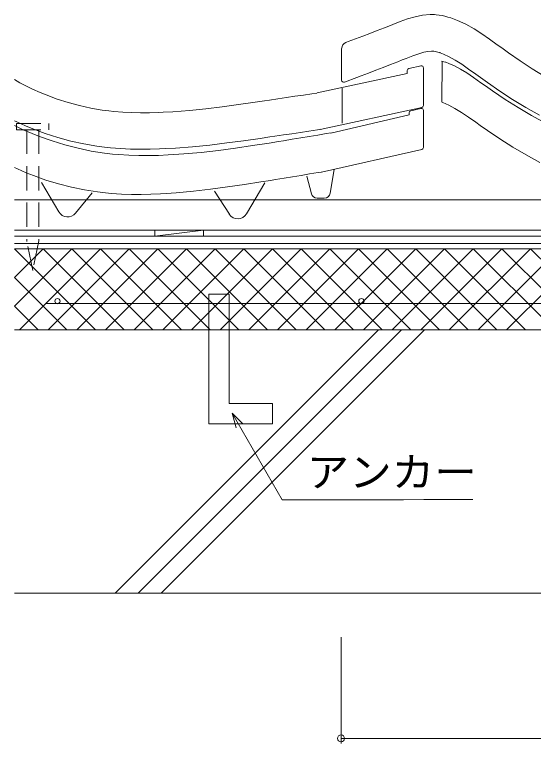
# Model space of a CAD drawing. Units: millimetres, scale not verified. Extents: x -652 to 737, y -392 to 392.
# Drawn here: x -652 to -395.9, y -280.5 to 79.1 of the extents above; entities that cross this region are included whole.
import ezdxf
from ezdxf.enums import TextEntityAlignment as Align

# ---------------------------------------------------------------- set-up
doc = ezdxf.new("R2010")
doc.units = ezdxf.units.MM
doc.header["$LTSCALE"] = 10
doc.linetypes.add('DASHED1', pattern=[1.8, 1.2, -0.6])
doc.linetypes.add('DASHED3', pattern=[4, 3, -1])
for name, color, linetype, lineweight in [('0-0_LAYER001', 4, 'Continuous', 18), ('0-1_LAYER003', 7, 'Continuous', 18), ('0-2_LAYER004', 2, 'Continuous', 18)]:
    doc.layers.add(name, color=color, linetype=linetype, lineweight=lineweight)
doc.styles.add('2', font='')
doc.styles.get('2').set_extended_font_data('2')

msp = doc.modelspace()

# ---------------------------------------------------------------- linework, layer by layer
at = {"layer": '0-0_LAYER001'}
for p, q in [((-488.51, 65.26), (-488.08, 65.43)), ((-490.55, 46.69), (-490.55, 62.41)), ((-441.35, 56.13), (-441.31, 56.13)), ((-441.31, 56.13), (-440.73, 56.01)), ((-440.99, 56.04), (-441.16, 35.86)), ((-440.73, 56.01), (-440.07, 55.84)), ((-440.07, 55.84), (-439.28, 55.62)), ((-439.28, 55.62), (-439.1, 55.56)), ((-439.1, 55.56), (-437.64, 55.03)), ((-437.64, 55.03), (-434.81, 53.76)), ((-458.19, 51.54), (-458.19, 50.09)), ((-451.39, 53.77), (-457.39, 52.52)), ((-450.19, 52.79), (-450.19, 34.21)), ((-434.81, 53.76), (-431.94, 52.2)), ((-431.94, 52.2), (-428.83, 50.28)), ((-502.64, 40.44), (-458.19, 50.09)), ((-489.19, 45.76), (-483.02, 48.09)), ((-428.83, 50.28), (-425.46, 48.01)), ((-425.46, 48.01), (-421.83, 45.47)), ((-421.83, 45.47), (-419.6, 43.9)), ((-419.6, 43.9), (-416.06, 41.43)), ((-490.37, 25.55), (-490.37, 42.75)), ((-416.06, 41.43), (-409.88, 37.27)), ((-441.32, 35.99), (-440.57, 35.72)), ((-409.88, 37.27), (-403.47, 33.19)), ((-450.98, 33.23), (-501.11, 22.35)), ((-451.41, 32.72), (-456.45, 31.59)), ((-440.57, 35.72), (-437.6, 34.39)), ((-437.6, 34.39), (-434.62, 32.77)), ((-434.62, 32.77), (-431.42, 30.8)), ((-403.47, 33.19), (-396.83, 29.26)), ((-495.9, 20.6), (-457.23, 29.65)), ((-457.23, 30.61), (-457.23, 29.65)), ((-450.19, 13.47), (-450.19, 31.75)), ((-431.42, 30.8), (-428.01, 28.5)), ((-396.83, 29.26), (-389.94, 25.53)), ((-428.01, 28.5), (-424.37, 25.95)), ((-424.37, 25.95), (-422.14, 24.37)), ((-651.97, 24.36), (-647.69, 22.29)), ((-647.69, 22.29), (-643.33, 20.4)), ((-422.14, 24.37), (-418.61, 21.92)), ((-418.61, 21.92), (-412.46, 17.78)), ((-643.33, 20.4), (-639.64, 18.93)), ((-639.64, 18.93), (-633.47, 16.73)), ((-514.98, 17.56), (-510.77, 18.26)), ((-510.77, 18.26), (-506.57, 18.95)), ((-506.57, 18.95), (-502.38, 19.65)), ((-502.38, 19.65), (-498.19, 20.34)), ((-498.19, 20.34), (-495.76, 20.75)), ((-633.47, 16.73), (-627.11, 14.77)), ((-627.11, 14.77), (-620.65, 13.12)), ((-542.88, 13.21), (-534.57, 14.43)), ((-534.57, 14.43), (-526.37, 15.72)), ((-526.37, 15.72), (-521.64, 16.48)), ((-521.64, 16.48), (-519.18, 16.88)), ((-519.18, 16.88), (-514.98, 17.56)), ((-412.46, 17.78), (-406.1, 13.73)), ((-620.65, 13.12), (-614.1, 11.77)), ((-614.1, 11.77), (-607.58, 10.74)), ((-568.36, 10.34), (-559.8, 11.12)), ((-559.8, 11.12), (-551.29, 12.1)), ((-551.29, 12.1), (-542.88, 13.21)), ((-450.97, 12.49), (-500.55, 1.42)), ((-406.1, 13.73), (-399.53, 9.84)), ((-607.58, 10.74), (-603.66, 10.28)), ((-603.66, 10.28), (-600.6, 10)), ((-600.6, 10), (-595.65, 9.68)), ((-595.65, 9.68), (-590.68, 9.53)), ((-590.68, 9.53), (-585.77, 9.51)), ((-585.77, 9.51), (-580.94, 9.62)), ((-580.94, 9.62), (-576.22, 9.82)), ((-576.22, 9.82), (-573.42, 9.98)), ((-573.42, 9.98), (-568.36, 10.34)), ((-399.53, 9.84), (-392.71, 6.15)), ((-651.97, 3.64), (-650.54, 2.95)), ((-650.54, 2.95), (-646.24, 1.09)), ((-646.24, 1.09), (-642.61, -0.36)), ((-510.58, -0.24), (-506.39, 0.46)), ((-506.39, 0.46), (-502.2, 1.15)), ((-502.2, 1.15), (-500.59, 1.42)), ((-496.18, -9), (-494.25, 2.6)), ((-642.61, -0.36), (-636.53, -2.54)), ((-636.53, -2.54), (-630.25, -4.46)), ((-538.55, -4.75), (-530.36, -3.47)), ((-530.36, -3.47), (-525.64, -2.71)), ((-525.64, -2.71), (-523.19, -2.31)), ((-523.19, -2.31), (-518.98, -1.62)), ((-518.98, -1.62), (-514.78, -0.93)), ((-514.78, -0.93), (-510.58, -0.24)), ((-505.49, -9.27), (-507.73, -0.69)), ((-630.1, -18.29), (-638.63, -3.75)), ((-630.25, -4.46), (-623.88, -6.09)), ((-623.88, -6.09), (-617.42, -7.43)), ((-563.69, -8.05), (-555.22, -7.08)), ((-555.22, -7.08), (-546.84, -5.97)), ((-546.84, -5.97), (-538.55, -4.75)), ((-537.47, -19.22), (-528.53, -3.97)), ((-621.93, -18.94), (-613.62, -8.87)), ((-617.42, -7.43), (-611, -8.43)), ((-611, -8.43), (-607.13, -8.89)), ((-607.13, -8.89), (-604.13, -9.17)), ((-604.13, -9.17), (-599.23, -9.48)), ((-599.23, -9.48), (-594.32, -9.64)), ((-594.32, -9.64), (-589.48, -9.65)), ((-589.48, -9.65), (-584.69, -9.55)), ((-584.69, -9.55), (-580.01, -9.34)), ((-580.01, -9.34), (-577.23, -9.18)), ((-577.23, -9.18), (-572.2, -8.83)), ((-572.2, -8.83), (-563.69, -8.05)), ((-545.98, -19.41), (-553.31, -8.1)), ((-499.14, -11.51), (-502.56, -11.51))]:
    msp.add_line(p, q, dxfattribs=at)
at = {"layer": '0-0_LAYER001', "color": 2, "linetype": 'DASHED1'}
for p, q in [((-645.98, 22.31), (-645.98, -32.84)), ((-639.98, 22.31), (-639.98, -32.59)), ((-643.03, -47.1), (-645.98, -32.84)), ((-639.98, -32.59), (-643.03, -47.1))]:
    msp.add_line(p, q, dxfattribs=at)
at = {"layer": '0-0_LAYER001', "color": 1}
for p, q in [((-651.97, -64.7), (-623.68, -36.41)), ((-651.97, -50.55), (-637.82, -36.41)), ((-651.97, -36.41), (-611.97, -76.41)), ((-649.54, -76.41), (-609.54, -36.41)), ((-637.82, -36.41), (-597.82, -76.41)), ((-635.4, -76.41), (-595.4, -36.41)), ((-623.68, -36.41), (-583.68, -76.41)), ((-621.25, -76.41), (-581.25, -36.41)), ((-609.54, -36.41), (-569.54, -76.41)), ((-607.11, -76.41), (-567.11, -36.41)), ((-595.4, -36.41), (-555.4, -76.41)), ((-592.97, -76.41), (-552.97, -36.41)), ((-581.25, -36.41), (-541.25, -76.41)), ((-578.83, -76.41), (-538.83, -36.41)), ((-567.11, -36.41), (-527.11, -76.41)), ((-564.69, -76.41), (-524.69, -36.41)), ((-552.97, -36.41), (-512.97, -76.41)), ((-550.54, -76.41), (-510.54, -36.41)), ((-538.83, -36.41), (-498.83, -76.41)), ((-536.4, -76.41), (-496.4, -36.41)), ((-524.69, -36.41), (-484.69, -76.41)), ((-522.26, -76.41), (-482.26, -36.41)), ((-510.54, -36.41), (-470.54, -76.41)), ((-508.12, -76.41), (-468.12, -36.41)), ((-496.4, -36.41), (-456.4, -76.41)), ((-493.98, -76.41), (-453.98, -36.41)), ((-482.26, -36.41), (-442.26, -76.41)), ((-479.83, -76.41), (-439.83, -36.41)), ((-468.12, -36.41), (-428.12, -76.41)), ((-465.69, -76.41), (-425.69, -36.41)), ((-453.98, -36.41), (-413.98, -76.41)), ((-451.55, -76.41), (-411.55, -36.41)), ((-439.83, -36.41), (-399.83, -76.41)), ((-437.41, -76.41), (-397.41, -36.41)), ((-425.69, -36.41), (-385.69, -76.41)), ((-423.26, -76.41), (-383.26, -36.41)), ((-411.55, -36.41), (-371.55, -76.41)), ((-409.12, -76.41), (-369.12, -36.41)), ((-397.41, -36.41), (-357.41, -76.41)), ((-651.97, -50.55), (-626.11, -76.41)), ((-651.97, -64.7), (-640.25, -76.41))]:
    msp.add_line(p, q, dxfattribs=at)
at = {"layer": '0-0_LAYER001', "color": 2}
for p, q in [((376.95, -76.41), (-651.97, -76.41)), ((-490.83, -280.47), (-490.83, -227.97)), ((-490.83, -277.97), (-225.83, -277.97))]:
    msp.add_line(p, q, dxfattribs=at)
at = {"layer": '0-0_LAYER001'}
for points in [[(-488.08, 65.43), (-487.27, 65.73), (-483.72, 67.07), (-480.16, 68.42), (-476.6, 69.79), (-473.01, 71.17), (-469.4, 72.58), (-467.3, 73.42), (-465.22, 74.25), (-461.61, 75.65), (-457.98, 76.93), (-454.32, 78), (-450.64, 78.75), (-446.94, 79.09), (-444.78, 79.06), (-443.93, 79), (-442.46, 78.83), (-441, 78.59), (-439.55, 78.27), (-438.11, 77.89), (-436.68, 77.46), (-435.86, 77.18), (-433.36, 76.23), (-429.2, 74.3), (-425.2, 72.06), (-421.31, 69.57), (-417.51, 66.94), (-413.74, 64.22), (-411.56, 62.63), (-408.23, 60.25), (-402.43, 56.23), (-396.56, 52.37), (-390.59, 48.72)], [(-482.98, 48.11), (-480.92, 48.89), (-477.35, 50.24), (-473.76, 51.6), (-470.14, 52.98), (-466.49, 54.4), (-462.81, 55.84), (-460.65, 56.69), (-458.63, 57.5), (-455.36, 58.77), (-452.46, 59.79), (-449.99, 60.51), (-448, 60.92), (-446.22, 61.08), (-445.54, 61.07), (-445.62, 61.08), (-445.01, 61.01), (-444.41, 60.91), (-443.75, 60.76), (-443.01, 60.57), (-442.16, 60.31), (-441.92, 60.23), (-440.36, 59.64), (-437.41, 58.27), (-434.45, 56.61), (-431.28, 54.58), (-427.9, 52.24), (-424.29, 49.64), (-422.09, 48.03), (-418.6, 45.53), (-412.5, 41.31), (-406.2, 37.17), (-399.68, 33.18), (-392.91, 29.4)], [(-651.97, 46.98), (-649.31, 45.49), (-643.07, 42.37), (-639.37, 40.7), (-636.31, 39.43), (-630.95, 37.43), (-625.49, 35.67), (-619.96, 34.17), (-614.36, 32.94), (-608.72, 31.97), (-605.43, 31.53), (-602.91, 31.27), (-598.55, 30.93), (-594.19, 30.73), (-589.83, 30.65), (-585.46, 30.69), (-581.1, 30.81), (-578.57, 30.92), (-573.84, 31.19), (-565.7, 31.82), (-557.58, 32.64), (-549.47, 33.6), (-541.38, 34.67), (-533.29, 35.82), (-528.61, 36.51), (-526.17, 36.87), (-521.98, 37.5), (-517.78, 38.13), (-513.59, 38.76), (-509.39, 39.4), (-505.2, 40.03), (-502.77, 40.4)], [(-651.97, 26.69), (-650.79, 26.11), (-646.52, 24.18), (-642.92, 22.68), (-636.86, 20.42), (-630.61, 18.41), (-624.26, 16.69), (-617.83, 15.27), (-611.41, 14.17), (-607.55, 13.66), (-604.56, 13.34), (-599.67, 12.96), (-594.76, 12.73), (-589.91, 12.65), (-585.13, 12.69), (-580.44, 12.83), (-577.66, 12.95), (-572.63, 13.23), (-564.11, 13.89), (-555.62, 14.74), (-547.23, 15.74), (-538.93, 16.84), (-530.72, 18.01), (-525.98, 18.7), (-523.53, 19.07), (-519.31, 19.69), (-515.1, 20.33), (-510.9, 20.96), (-506.69, 21.6), (-502.5, 22.24), (-500.88, 22.48)]]:
    msp.add_lwpolyline(points, dxfattribs=at)
at = {"layer": '0-0_LAYER001', "color": 2, "linetype": 'DASHED1'}
for points in [[(-650.98, 25.31), (-634.98, 25.31), (-634.98, 22.31)], [(-650.98, 25.31), (-650.98, 22.31), (-634.98, 22.31)]]:
    msp.add_lwpolyline(points, dxfattribs=at)
at = {"layer": '0-0_LAYER001', "color": 2}
msp.add_circle((-490.83, -277.97), 1.7, dxfattribs=at)
at = {"layer": '0-0_LAYER001'}
for centre, radius, start, end in [((-487.44, 62.46), 3, 110.949, 178.7), ((-457.19, 51.54), 1, 101.7331, 180), ((-451.19, 52.79), 1, 0, 101.7331), ((-489.55, 46.69), 1, 180, 290.7317), ((-451.19, 31.75), 1, 0, 102.7244), ((-451.19, 34.21), 1, 282.245, 0), ((-456.23, 30.61), 1, 102.7244, 180), ((-451.19, 13.47), 1, 282.583, 0), ((-502.58, -8.51), 3, 194.6764, 270), ((-499.14, -8.51), 3, 270, 350.5377), ((-625.78, -15.75), 5, 210.4258, 320.47), ((-541.79, -16.69), 5, 212.9399, 329.6172)]:
    msp.add_arc(centre, radius, start, end, dxfattribs=at)
at = {"layer": '0-1_LAYER003'}
for p, q in [((374.63, -33.91), (-651.97, -33.91)), ((-651.97, -36.41), (376.95, -36.41)), ((-472.31, -76.41), (-602.31, -206.41)), ((-590.99, -206.41), (-460.99, -76.41)), ((-449.68, -76.41), (-579.68, -206.41)), ((-544.61, -117.58), (-542.67, -124.82)), ((-544.61, -117.58), (-539.3, -122.88)), ((-651.97, -206.41), (376.95, -206.41)), ((-490.83, -227.97), (-490.83, -280.47)), ((-489.13, -277.97), (344.17, -277.97))]:
    msp.add_line(p, q, dxfattribs=at)
for points in [[(376.95, 35.22), (376.95, -76.41), (-651.97, -76.41)], [(-651.97, -12.27), (229.77, -12.27), (229.77, -27.27), (-651.97, -27.27)], [(-651.97, -30.27), (216.98, -30.27), (216.98, -27.27), (192.98, -30.27), (192.98, -27.27)], [(-544.61, -117.58), (-519.98, -160.24), (-449.97, -160.17)]]:
    msp.add_lwpolyline(points, dxfattribs=at)
msp.add_lwpolyline([(-556.03, -58.82), (-546.03, -58.82), (-546.03, -112.83), (-524.66, -112.83), (-524.66, -122.83), (-556.03, -122.83)], close=True, dxfattribs=at)
at = {"layer": '0-2_LAYER004'}
for p, q in [((-352.83, -12.27), (-651.97, -12.27)), ((-651.97, -27.27), (229.77, -27.27)), ((-582.69, -30.27), (-558.69, -27.27)), ((-651.97, -30.27), (216.98, -30.27)), ((376.95, -36.41), (-651.97, -36.41)), ((-472.31, -76.41), (-602.31, -206.41)), ((-460.99, -76.41), (-590.99, -206.41)), ((-449.68, -76.41), (-579.68, -206.41))]:
    msp.add_line(p, q, dxfattribs=at)
at = {"layer": '0-2_LAYER004', "linetype": 'DASHED3'}
msp.add_line((374.63, -33.91), (-651.97, -33.91), dxfattribs=at)
at = {"layer": '0-2_LAYER004', "linetype": 'DASHED1'}
for p, q in [((-546.03, -58.82), (-556.03, -58.82)), ((-556.03, -58.82), (-556.03, -122.83)), ((-546.03, -58.82), (-546.03, -112.83)), ((-546.03, -112.83), (-524.66, -112.83)), ((-524.66, -112.83), (-524.66, -122.83)), ((-556.03, -122.83), (-524.66, -122.83))]:
    msp.add_line(p, q, dxfattribs=at)
at = {"layer": '0-2_LAYER004', "color": 3}
msp.add_line((-636.28, -63.5), (353.87, -63.5), dxfattribs=at)
at = {"layer": '0-2_LAYER004', "color": 7}
msp.add_line((-449.97, -160.17), (-425.83, -160.17), dxfattribs=at)
at = {"layer": '0-2_LAYER004'}
msp.add_lwpolyline([(-582.69, -30.27), (-582.69, -27.27), (-558.69, -27.27), (-558.69, -30.27)], close=True, dxfattribs=at)
for points in [[(-542.67, -124.82), (-544.61, -117.58), (-539.3, -122.88)], [(-544.61, -117.58), (-519.98, -160.24), (-459.98, -160.24)], [(376.95, -206.41), (-424.28, -206.41), (-651.97, -206.41)]]:
    msp.add_lwpolyline(points, dxfattribs=at)
at = {"layer": '0-2_LAYER004', "color": 3}
for centre in [(-630.81, -62.27), (-480.81, -62.27)]:
    msp.add_circle(centre, 1.3, dxfattribs=at)

# ---------------------------------------------------------------- texts
at = {"layer": '0-2_LAYER004', "color": 7, "style": '2', "width": 1.05}
msp.add_text('アンカー', height=14.66, dxfattribs=at).set_placement((-507.85, -158.32), align=Align.BOTTOM_LEFT)

doc.saveas('drawing.dxf')
